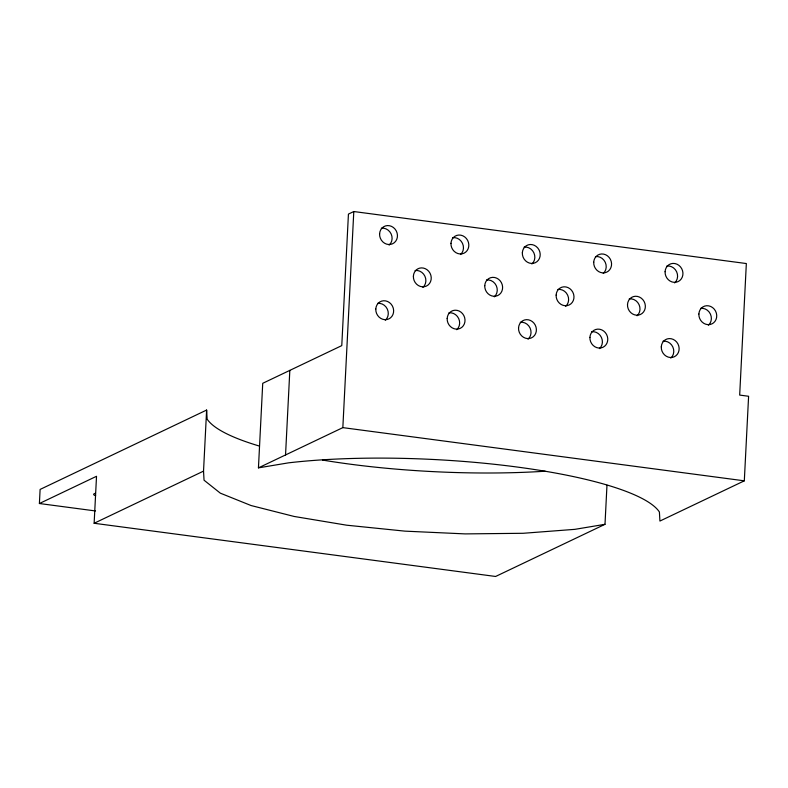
<?xml version="1.0" encoding="UTF-8"?>
<svg xmlns="http://www.w3.org/2000/svg" width="788" height="788" viewBox="0 0 788 788"><rect width="100%" height="100%" fill="white"/><g stroke="black" fill="none" stroke-linecap="round" stroke-linejoin="round"><path stroke-width="1.18" d="M95.525 510.959L39.4 503.522L40.109 489.427L206.623 410.055L207.136 419.127A230.904 48.403 2.9 0 0 259.272 446.028M606.977 485.231L604.997 524.315L495.613 576.471L94.136 523.271L96.52 476.287L39.4 503.522M604.997 524.315L574.915 529.339L523.143 533.289L465.176 533.9L404.973 531.142L346.641 525.192L294.141 516.455L251.057 505.532L220.325 493.16L204.043 480.197L203.531 471.125L206.623 410.055M258.444 467.865L262.729 383.303L341.775 345.617L348.434 214.09L353.792 211.529L746.344 263.547L739.676 395.084L748.6 396.266L744.315 480.828L659.92 521.055L659.398 511.983A230.904 48.403 2.9 0 0 288.536 462.842L258.444 467.865L342.839 427.628L744.315 480.828M285.542 454.942L289.826 370.38M342.839 427.628L353.792 211.529M94.136 523.271L203.531 471.125M545.148 471.214A230.904 48.403 2.9 0 1 322.519 460.064M381.323 228.224A9.623 8.767 64.5 0 1 391.134 233.928A9.623 8.767 64.5 0 1 389.144 245.088M415.099 270.53A9.623 8.767 64.5 0 1 424.919 276.243A9.623 8.767 64.5 0 1 422.92 287.393M377.511 303.39A9.623 8.767 64.5 0 1 387.322 309.093A9.623 8.767 64.5 0 1 385.332 320.243M448.884 312.846A9.623 8.767 64.5 0 1 458.695 318.549A9.623 8.767 64.5 0 1 456.705 329.709M452.696 237.68A9.623 8.767 64.5 0 1 462.507 243.393A9.623 8.767 64.5 0 1 460.517 254.544M524.069 247.137A9.623 8.767 64.5 0 1 533.88 252.849A9.623 8.767 64.5 0 1 531.89 264M486.472 279.996A9.623 8.767 64.5 0 1 496.292 285.699A9.623 8.767 64.5 0 1 494.293 296.849M520.257 322.302A9.623 8.767 64.5 0 1 530.068 328.005A9.623 8.767 64.5 0 1 528.078 339.165M557.845 289.452A9.623 8.767 64.5 0 1 567.665 295.155A9.623 8.767 64.5 0 1 565.666 306.315M591.63 331.758A9.623 8.767 64.5 0 1 601.441 337.471A9.623 8.767 64.5 0 1 599.451 348.621M595.442 256.592A9.623 8.767 64.5 0 1 605.253 262.305A9.623 8.767 64.5 0 1 603.263 273.456M666.815 266.058A9.623 8.767 64.5 0 1 676.626 271.761A9.623 8.767 64.5 0 1 674.636 282.912M629.218 298.908A9.623 8.767 64.5 0 1 639.038 304.611A9.623 8.767 64.5 0 1 637.039 315.771M663.004 341.214A9.623 8.767 64.5 0 1 672.814 346.927A9.623 8.767 64.5 0 1 670.824 358.077M700.591 308.364A9.623 8.767 64.5 0 1 710.412 314.077A9.623 8.767 64.5 0 1 708.412 325.227M95.643 495.731A9.623 2.019 2.9 0 1 95.506 493.268M665.092 271.702A9.623 8.767 64.5 0 0 678.064 281.611A9.623 8.767 64.5 0 0 678.892 265.339A9.623 8.767 64.5 0 0 665.092 271.702M698.877 314.008A9.623 8.767 64.5 0 0 711.85 323.917A9.623 8.767 64.5 0 0 712.677 307.645A9.623 8.767 64.5 0 0 698.877 314.008M661.29 346.868A9.623 8.767 64.5 0 0 674.262 356.777A9.623 8.767 64.5 0 0 675.08 340.505A9.623 8.767 64.5 0 0 661.29 346.868M627.504 304.552A9.623 8.767 64.5 0 0 640.477 314.461A9.623 8.767 64.5 0 0 641.304 298.189A9.623 8.767 64.5 0 0 627.504 304.552M593.719 262.246A9.623 8.767 64.5 0 0 606.691 272.156A9.623 8.767 64.5 0 0 607.518 255.883A9.623 8.767 64.5 0 0 593.719 262.246M556.131 295.096A9.623 8.767 64.5 0 0 569.103 305.005A9.623 8.767 64.5 0 0 569.931 288.733A9.623 8.767 64.5 0 0 556.131 295.096M589.916 337.402A9.623 8.767 64.5 0 0 602.889 347.321A9.623 8.767 64.5 0 0 603.707 331.039A9.623 8.767 64.5 0 0 589.916 337.402M518.543 327.946A9.623 8.767 64.5 0 0 531.516 337.855A9.623 8.767 64.5 0 0 532.333 321.583A9.623 8.767 64.5 0 0 518.543 327.946M484.758 285.64A9.623 8.767 64.5 0 0 497.73 295.549A9.623 8.767 64.5 0 0 498.558 279.277A9.623 8.767 64.5 0 0 484.758 285.64M522.345 252.79A9.623 8.767 64.5 0 0 535.318 262.7A9.623 8.767 64.5 0 0 536.145 246.427A9.623 8.767 64.5 0 0 522.345 252.79M450.972 243.325A9.623 8.767 64.5 0 0 463.945 253.234A9.623 8.767 64.5 0 0 464.772 236.961A9.623 8.767 64.5 0 0 450.972 243.325M413.385 276.184A9.623 8.767 64.5 0 0 426.357 286.093A9.623 8.767 64.5 0 0 427.185 269.821A9.623 8.767 64.5 0 0 413.385 276.184M447.17 318.49A9.623 8.767 64.5 0 0 460.143 328.399A9.623 8.767 64.5 0 0 460.96 312.127A9.623 8.767 64.5 0 0 447.17 318.49M375.797 309.034A9.623 8.767 64.5 0 0 388.77 318.943A9.623 8.767 64.5 0 0 389.587 302.671A9.623 8.767 64.5 0 0 375.797 309.034M379.599 233.869A9.623 8.767 64.5 0 0 392.572 243.778A9.623 8.767 64.5 0 0 393.399 227.505A9.623 8.767 64.5 0 0 379.599 233.869"/></g></svg>
